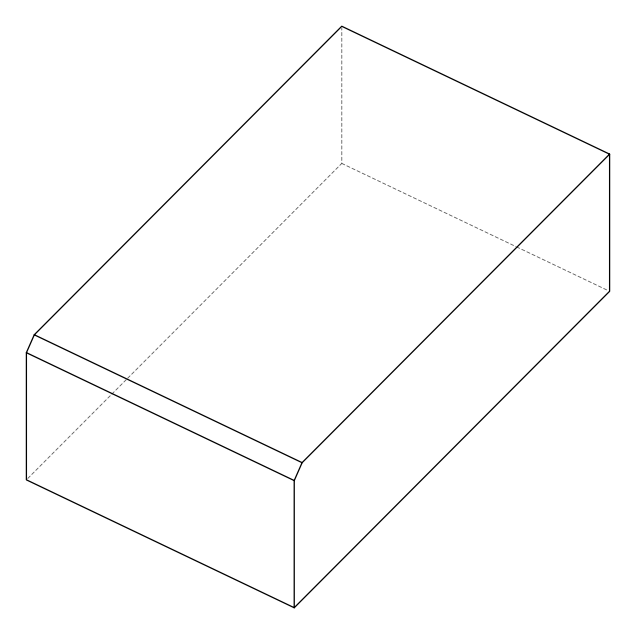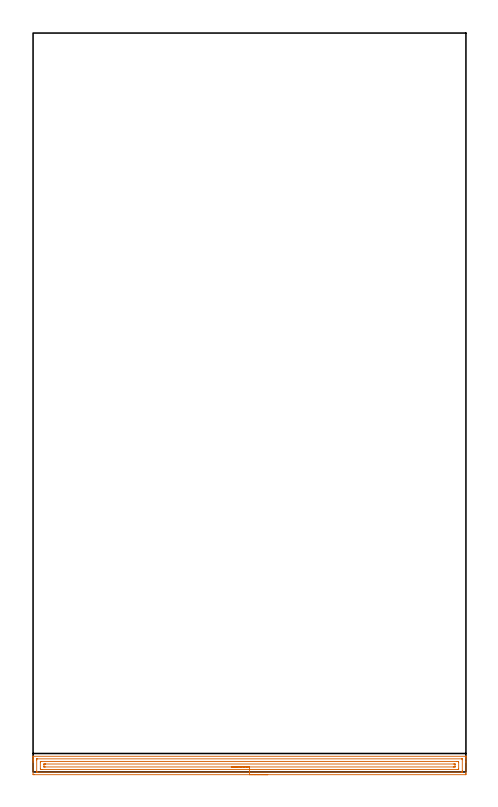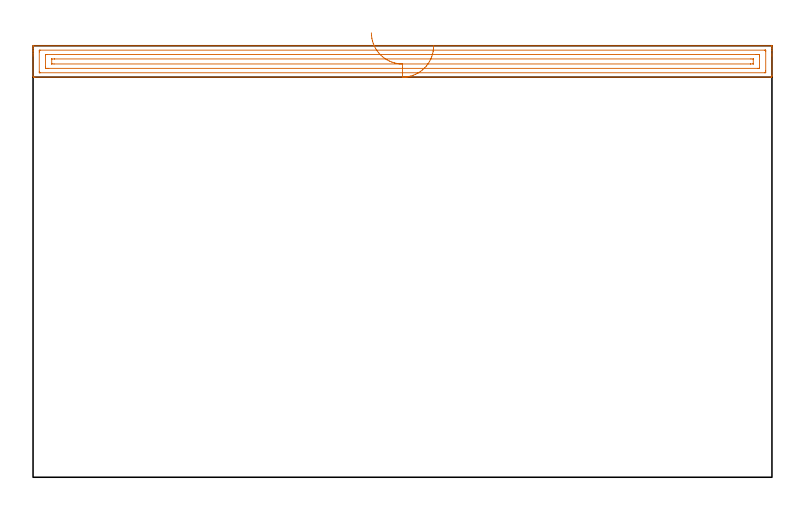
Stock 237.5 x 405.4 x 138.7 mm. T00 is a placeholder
(PLAN: 1 operations, 0 tool changes, 7.8 min)
(1 AREA_MILL | FG_CHAMFER_SURFACE | UGT0205_001 | 7.82 min | 12097 mm3)
(TOOL UGT0205_001 | Chamfer Mill 20 x 3 x 45 deg. | D20 FL50 Z2)
(OP 1 AREA_MILL)
G17 G21 G94 G90
T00 M6
G54
G17 G0 G90 X128.75 Y-1.5 S1061 M3
G43 Z148.7 H0
Z138.6
G94 G1 X128.712 Z137.728 F250.
X128.598 Z136.864
X128.409 Z136.012
X128.147 Z135.18
X127.813 Z134.374
X127.41 Z133.6
X126.942 Z132.864
X126.41 Z132.172
X125.821 Z131.529
X125.178 Z130.94
X124.486 Z130.408
X123.75 Z129.94
X122.976 Z129.537
X122.17 Z129.203
X121.338 Z128.941
X120.486 Z128.752
X119.622 Z128.638
X118.75 Z128.6
X0.595
X0.293 Y-1.497 Z128.602
X0.01 Y-1.491 Z128.606
X0. Y-1.204 Z128.893
Y5.333 Z135.427
Y5.926 Z136.023
Y6.225 Z136.321
Y6.817 Z136.914
Y7.116 Z137.211
Y7.709 Z137.808
Y8.203 Z138.302
X0.007 Y8.553 Z138.645
X0.01 Y8.597 Z138.688
X0.15 Y8.6 Z138.7
X237.35
X237.495 Z138.691
X237.496 Z138.69
X237.498 Y8.551 Z138.643
X237.5 Y8.203 Z138.302
Y7.714 Z137.813
Y7.116 Z137.211
Y5.926 Z136.023
Y5.333 Z135.427
Y-0.908 Z129.19
X237.498 Y-1.206 Z128.891
X237.49 Y-1.492 Z128.606
X237.205 Y-1.499 Z128.599
X118.75 Y-1.5 Z128.6
Y-0.086 Z130.014
X2.309
X2.17 Y-0.084 Z130.016
X2.077 Y-0.082 Z130.018
X2.011 Y-0.079 Z130.021
X2.008 Y-0.069 Z130.031
X2.005 Y-0.016 Z130.084
X2.001 Y0.362 Z130.462
Y6.603 Z136.703
X2.007 Y7.116 Z137.216
X2.01 Y7.162 Z137.262
X2.015 Y7.179 Z137.279
X2.309 Y7.186 Z137.286
X235.191
X235.33 Y7.184 Z137.284
X235.423 Y7.182 Z137.282
X235.489 Y7.179 Z137.279
X235.491 Y7.169 Z137.269
X235.495 Y7.116 Z137.216
X235.499 Y6.738 Z136.838
Y0.497 Z130.597
X235.493 Y-0.016 Z130.084
X235.49 Y-0.062 Z130.038
X235.485 Y-0.079 Z130.021
X235.191 Y-0.086 Z130.014
X118.75
Y1.328 Z131.428
X5.054 Y1.329 Z131.429
X4.6 Y1.33 Z131.43
X4.162 Y1.333 Z131.433
X4.026 Y1.335 Z131.435
X4.01 Y1.605 Z131.705
X4.003 Y1.767 Z131.867
X4. Y1.929 Z132.029
X4.001 Y5.495 Z135.595
X4.005 Y5.657 Z135.757
X4.01 Y5.76 Z135.86
X4.054 Y5.765 Z135.865
X4.162 Y5.768 Z135.868
X4.616 Y5.771 Z135.871
X232.446
X232.9
X233.338 Y5.767 Z135.867
X233.474 Y5.765 Z135.865
X233.49 Y5.495 Z135.595
X233.497 Y5.333 Z135.433
X233.5 Y5.171 Z135.271
X233.499 Y1.605 Z131.705
X233.495 Y1.443 Z131.543
X233.49 Y1.34 Z131.44
X233.446 Y1.335 Z131.435
X233.338 Y1.332 Z131.432
X232.884 Y1.329 Z131.429
X118.75 Y1.328 Z131.428
Y2.743 Z132.843
X6.753
X6.026 Y2.748 Z132.848
X6.011 Y2.749 Z132.849
X6.008 Y2.766 Z132.866
X6.004 Y2.814 Z132.914
X6.001 Y2.911 Z133.011
Y4.178 Z134.278
X6.004 Y4.283 Z134.383
X6.009 Y4.334 Z134.434
X6.013 Y4.351 Z134.451
X6.035 Y4.352 Z134.452
X6.838 Y4.357 Z134.457
X6.922
X230.747
X231.474 Y4.352 Z134.452
X231.489 Y4.351 Z134.451
X231.492 Y4.334 Z134.434
X231.496 Y4.286 Z134.386
X231.499 Y4.189 Z134.289
Y2.922 Z133.022
X231.496 Y2.818 Z132.918
X231.491 Y2.766 Z132.866
X231.487 Y2.749 Z132.849
X231.465 Y2.748 Z132.848
X230.662 Y2.743 Z132.843
X230.578
X118.75
X117.878 Z132.881
X117.014 Z132.995
X116.162 Z133.183
X115.33 Z133.446
X114.524 Z133.78
X113.75 Z134.182
X113.014 Z134.651
X112.322 Z135.182
X111.679 Z135.772
X111.09 Z136.415
X110.558 Z137.107
X110.09 Z137.843
X109.687 Z138.616
X109.353 Z139.422
X109.091 Z140.254
X108.902 Z141.106
X108.788 Z141.971
X108.75 Z142.843
G0 Z148.7
M5
M2
